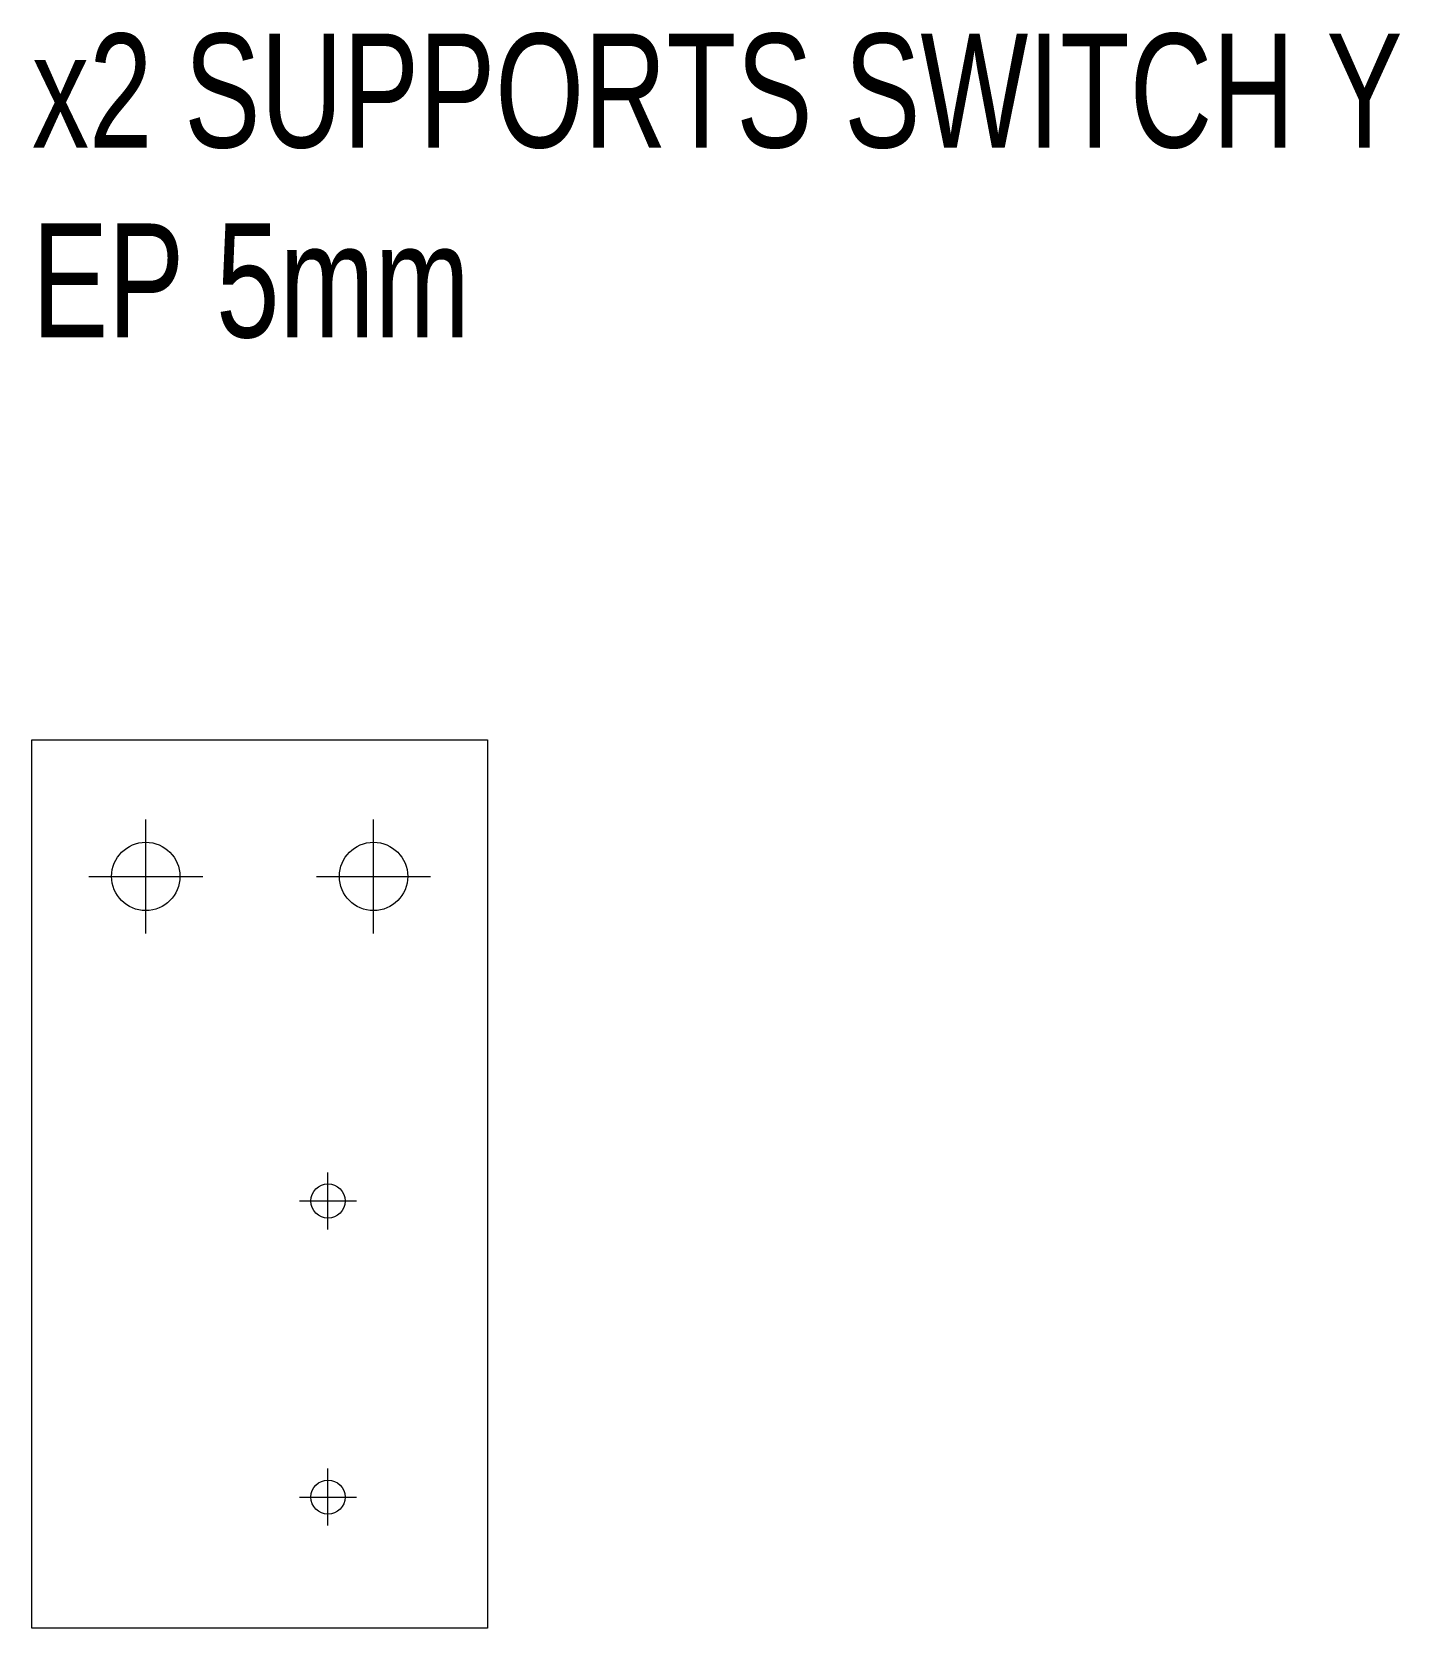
# Model space of a CAD drawing. Extents: x 0 to 120, y 0 to 140.
import ezdxf

# ---------------------------------------------------------------- set-up
doc = ezdxf.new("R2010")
doc.units = 0
doc.linetypes.add('DASHDOTX2', pattern=[50.8, 25.4, -12.7, 0, -12.7])
doc.layers.add('ALU_CHASSIS', color=7, linetype='CONTINUOUS', lineweight=0, true_color=0x000000)
doc.layers.add('axe', color=1, linetype='DASHDOTX2', lineweight=0, true_color=0xff0000)
doc.styles.get("Standard").update_dxf_attribs({"font": 'txt', "width": 0.75})

msp = doc.modelspace()

# ---------------------------------------------------------------- linework, layer by layer
at = {"layer": 'ALU_CHASSIS'}
for p, q in [((0, 78), (40, 78)), ((0, 0), (0, 78)), ((40, 78), (40, 0)), ((40, 0), (0, 0))]:
    msp.add_line(p, q, dxfattribs=at)
for centre, radius in [((10, 66), 3), ((30, 66), 3), ((26, 37.5), 1.5), ((26, 11.5), 1.5)]:
    msp.add_circle(centre, radius, dxfattribs=at)
at = {"layer": 'axe'}
for p, q in [((10, 61), (10, 71)), ((30, 61), (30, 71)), ((5, 66), (15, 66)), ((25, 66), (35, 66)), ((26, 35), (26, 40)), ((23.5, 37.5), (28.5, 37.5)), ((26, 9), (26, 14)), ((23.5, 11.5), (28.5, 11.5))]:
    msp.add_line(p, q, dxfattribs=at)

# ---------------------------------------------------------------- texts
at = {"layer": 'ALU_CHASSIS', "insert": (0, 140), "char_height": 10, "width": 100, "attachment_point": 1}
msp.add_mtext('x2\\~SUPPORTS\\~SWITCH\\~Y\\PEP\\~5mm', dxfattribs=at)

doc.saveas('drawing.dxf')
